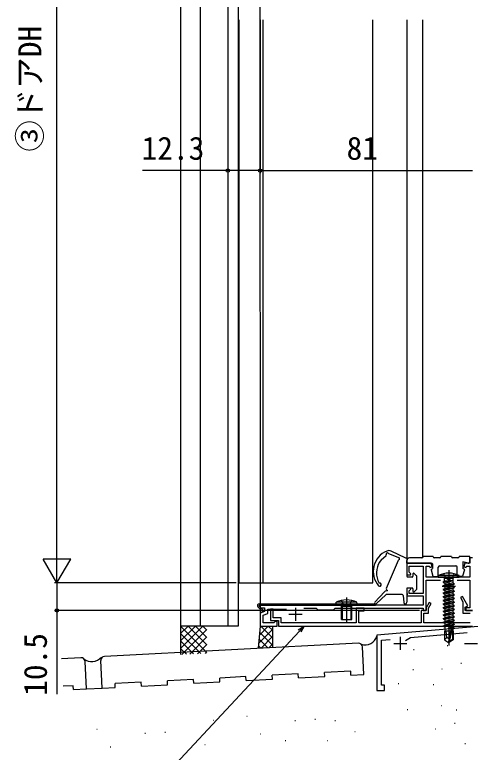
# Model space of a CAD drawing. Units: millimetres, scale not verified. Extents: x -525 to 525, y -783 to 779.
# Drawn here: x 90.1 to 263.8, y -247.6 to 33.6 of the extents above; entities that cross this region are included whole.
import ezdxf
from ezdxf.enums import TextEntityAlignment as Align

# ---------------------------------------------------------------- set-up
doc = ezdxf.new("R2010")
doc.units = ezdxf.units.MM
doc.header["$LTSCALE"] = 4
for name, color, linetype in [('0-3_YKK_11', 7, 'Continuous'), ('0-5_YKK_12', 2, 'Continuous'), ('0-6_YKK_13', 4, 'Continuous'), ('0-7_YKK_D', 6, 'Continuous'), ('0-9_YSS_K', 3, 'Continuous'), ('0-A_YSS_KE', 3, 'Continuous')]:
    doc.layers.add(name, color=color, linetype=linetype)
doc.styles.add('ＭＳ ゴシック', font='')
doc.styles.get('ＭＳ ゴシック').set_extended_font_data('MS Gothic')

msp = doc.modelspace()

# ---------------------------------------------------------------- linework, layer by layer
at = {"layer": '0-3_YKK_11'}
for p, q in [((255.644, -181.825), (255.644, -186.825)), ((253.144, -184.325), (258.144, -184.325)), ((197.144, -192.525), (197.144, -197.525)), ((194.644, -195.025), (199.644, -195.025)), ((183.644, -199.525), (184.744, -199.525)), ((237.144, -203.625), (237.144, -208.625)), ((234.644, -206.125), (239.644, -206.125)), ((261.644, -206.125), (266.644, -206.125))]:
    msp.add_line(p, q, dxfattribs=at)
for points in [[(264.644, -173.525), (263.644, -173.525), (263.644, -175.525), (261.743, -175.525), (261.359, -176.959), (262.229, -177.192), (262.354, -176.725), (263.644, -176.725), (263.644, -180.825), (247.044, -180.825), (247.044, -176.725), (248.334, -176.725), (248.459, -177.192), (249.329, -176.959), (248.945, -175.525), (239.644, -175.525), (239.644, -180.025), (241.02, -180.025), (241.18, -179.637), (240.544, -179.001), (240.544, -176.725), (245.844, -176.725), (245.844, -187.025), (240.544, -187.025), (240.544, -186.049), (241.18, -185.413), (241.02, -185.025), (239.644, -185.025), (239.644, -188.025), (245.844, -188.025), (245.844, -191.525), (183.644, -191.525), (183.644, -192.525), (185.344, -192.525)], [(200.377, -192.725), (205.044, -192.725), (205.644, -193.325), (211.644, -193.325), (212.244, -192.725), (245.844, -192.725), (245.844, -193.525), (247.044, -193.525), (247.044, -182.025), (252.411, -182.025)], [(258.877, -182.025), (263.644, -182.025), (263.644, -192.525), (262.144, -192.525), (262.144, -193.525), (264.644, -193.525)], [(264.644, -193.525), (261.844, -193.525), (261.844, -192.325), (262.854, -191.742), (260.823, -188.225), (260.13, -188.625), (261.044, -190.207), (261.044, -194.525), (263.844, -194.525)], [(263.844, -198.325), (246.144, -198.325), (246.144, -194.525), (247.844, -194.525), (247.844, -192.74), (248.892, -190.925), (248.199, -190.525), (247.044, -192.525), (247.044, -193.525), (245.144, -193.525), (245.144, -198.325), (221.344, -198.325), (221.344, -193.725), (223.344, -193.725), (223.344, -192.725), (220.344, -192.725), (220.344, -198.325), (191.644, -198.325), (191.644, -196.325), (188.644, -196.325), (188.644, -193.025), (187.644, -193.025), (187.644, -197.325), (190.644, -197.325), (190.644, -199.525), (264.644, -199.525)], [(267.144, -191.025), (267.144, -192.025), (271.344, -192.025), (271.344, -199.245), (228.144, -203.025), (228.144, -214.025), (228.144, -224.025), (231.144, -224.025), (231.144, -222.025), (229.944, -222.025), (229.944, -204.875), (233.3, -204.582)], [(185.344, -192.525), (185.344, -193.906), (183.644, -194.525), (183.644, -199.525)], [(184.744, -199.525), (190.144, -199.525), (190.144, -197.725), (189.444, -197.725), (189.144, -198.025), (188.844, -198.325), (184.844, -198.325), (184.844, -195.365), (186.544, -194.747), (186.544, -193.025), (193.762, -193.025)], [(239.133, -204.977), (240.98, -203.91), (262.7, -202.009)]]:
    msp.add_lwpolyline(points, dxfattribs=at)
at = {"layer": '0-5_YKK_12'}
for p, q in [((153.344, 56.423), (153.344, -199.525)), ((160.839, 56.423), (160.839, -199.525)), ((171.344, 56.423), (171.344, -199.525)), ((175.344, 56.423), (175.344, -199.525)), ((183.598, 56.423), (183.644, -199.525)), ((239.644, -175.525), (245.644, -175.525)), ((175.544, -183.025), (184.544, -183.025)), ((175.344, -199.525), (153.344, -199.525))]:
    msp.add_line(p, q, dxfattribs=at)
for points in [[(175.544, 31.703), (175.544, -119.241), (175.544, -182.525)], [(239.644, 31.703), (239.644, -119.241), (239.644, -174.268)], [(245.644, 31.703), (245.644, -119.241), (245.644, -173.425)], [(175.544, -13.033), (175.544, -119.241), (175.544, -183.025)]]:
    msp.add_lwpolyline(points, dxfattribs=at)
at = {"layer": '0-6_YKK_13'}
for p, q in [((239.267, -173.563), (233.617, -170.93)), ((229.873, -174.214), (231.683, -172.616)), ((232.613, -171.793), (236.827, -173.428)), ((236.827, -174.064), (236.827, -173.428)), ((239.639, -173.701), (239.644, -175.376)), ((245.344, -173.525), (240.644, -173.525)), ((249.644, -173.025), (245.844, -173.025)), ((252.144, -173.525), (250.144, -173.525)), ((256.644, -173.025), (252.644, -173.025)), ((259.144, -173.525), (257.144, -173.525)), ((263.644, -173.025), (259.644, -173.025)), ((263.644, -175.025), (263.644, -173.025)), ((231.853, -185.08), (236.43, -174.399)), ((239.644, -175.525), (239.644, -174.525)), ((239.944, -175.376), (239.644, -175.376)), ((239.644, -175.525), (249.144, -175.525)), ((239.644, -175.676), (239.644, -180.526)), ((239.944, -175.676), (239.644, -175.676)), ((239.944, -175.376), (239.944, -175.676)), ((249.444, -175.825), (249.444, -177.525)), ((251.644, -180.325), (251.644, -177.025)), ((252.144, -176.525), (258.344, -176.525)), ((258.844, -180.325), (258.844, -177.025)), ((261.044, -175.025), (261.044, -177.525)), ((263.025, -175.511), (261.044, -175.025)), ((241.944, -179.626), (241.944, -180.526)), ((243.356, -180.314), (242.456, -179.414)), ((248.858, -178.115), (249.578, -180.415)), ((249.003, -177.76), (249.444, -177.525)), ((255.644, -178.17), (255.644, -206.862)), ((257.644, -179.514), (256.789, -181.228)), ((261.63, -178.115), (260.91, -180.415)), ((261.485, -177.76), (261.044, -177.525)), ((241.644, -180.826), (239.944, -180.826)), ((243.444, -185.326), (243.444, -180.526)), ((249.864, -180.625), (251.344, -180.625)), ((251.644, -180.825), (251.722, -180.172)), ((251.644, -180.825), (259.644, -180.825)), ((259.566, -180.172), (251.722, -180.172)), ((253.544, -182.675), (257.144, -182.075)), ((257.144, -182.175), (253.544, -182.775)), ((253.544, -182.675), (253.544, -182.775)), ((253.544, -182.675), (253.544, -182.775)), ((253.544, -182.775), (254.094, -183.093)), ((257.144, -182.075), (253.969, -182.369)), ((254.094, -183.093), (257.144, -182.175)), ((256.789, -181.228), (255.644, -181.837)), ((257.144, -182.075), (257.144, -182.175)), ((257.719, -180.825), (257.319, -181.225)), ((257.319, -183.029), (257.319, -181.225)), ((260.624, -180.625), (259.144, -180.625)), ((259.644, -180.825), (259.566, -180.172)), ((239.644, -185.326), (239.644, -187.026)), ((241.644, -185.026), (239.944, -185.026)), ((241.944, -185.326), (241.944, -186.226)), ((243.356, -185.538), (242.456, -186.438)), ((253.544, -184.075), (257.744, -183.375)), ((253.544, -184.075), (254.094, -183.758)), ((253.544, -184.075), (253.544, -184.175)), ((253.544, -185.475), (257.744, -184.775)), ((257.744, -184.875), (253.544, -185.575)), ((253.544, -185.475), (254.094, -185.158)), ((253.544, -185.475), (253.544, -185.575)), ((253.544, -185.575), (254.094, -185.893)), ((257.319, -183.029), (254.094, -183.758)), ((254.094, -183.093), (254.094, -183.758)), ((257.194, -183.793), (254.094, -184.493)), ((257.194, -184.458), (254.094, -185.158)), ((257.194, -184.458), (254.094, -185.158)), ((254.094, -184.493), (254.094, -185.158)), ((255.644, -185.543), (254.094, -185.893)), ((257.194, -185.193), (255.644, -185.543)), ((257.744, -183.475), (257.194, -183.793)), ((257.194, -183.793), (257.194, -184.458)), ((257.744, -184.775), (257.194, -184.458)), ((257.744, -184.875), (257.194, -185.193)), ((257.194, -185.193), (257.194, -185.858)), ((257.319, -183.029), (257.744, -183.375)), ((257.744, -183.375), (257.744, -183.475)), ((257.744, -184.775), (257.744, -184.875)), ((231.087, -186.445), (227.451, -190.353)), ((231.557, -187.607), (228.017, -190.918)), ((237.873, -187.526), (231.762, -187.526)), ((232.25, -186.126), (231.819, -186.126)), ((232.194, -186.126), (231.819, -186.126)), ((232.25, -186.126), (232.25, -185.907)), ((238.171, -187.795), (238.447, -190.487)), ((239.644, -187.626), (239.644, -190.426)), ((253.544, -186.875), (257.744, -186.175)), ((257.744, -186.275), (253.544, -186.975)), ((253.544, -186.875), (254.094, -186.558)), ((253.544, -186.875), (253.544, -186.975)), ((253.544, -186.975), (254.094, -187.293)), ((253.544, -188.275), (257.744, -187.575)), ((253.544, -188.275), (254.094, -187.958)), ((253.544, -188.275), (253.544, -188.375)), ((257.194, -185.858), (254.094, -186.558)), ((254.094, -185.893), (254.094, -186.558)), ((255.644, -186.943), (254.094, -187.293)), ((257.194, -187.258), (254.094, -187.958)), ((254.094, -187.293), (254.094, -187.958)), ((255.644, -188.343), (254.094, -188.693)), ((257.194, -186.593), (255.644, -186.943)), ((257.194, -187.993), (255.644, -188.343)), ((257.744, -186.175), (257.194, -185.858)), ((257.744, -187.575), (257.194, -187.258)), ((257.744, -187.675), (257.194, -187.993)), ((257.194, -187.993), (257.194, -188.658)), ((257.744, -186.175), (257.744, -186.275)), ((257.744, -187.575), (257.744, -187.675)), ((183.342, -191.025), (227.642, -191.025)), ((212.644, -191.025), (212.7, -190.382)), ((212.644, -191.025), (220.644, -191.025)), ((220.588, -190.382), (212.7, -190.382)), ((214.644, -189.738), (215.499, -191.468)), ((215.023, -192.025), (214.912, -191.199)), ((216.644, -188.6), (216.644, -198.025)), ((218.644, -189.738), (217.789, -191.468)), ((218.265, -192.025), (218.376, -191.199)), ((220.644, -191.025), (220.588, -190.382)), ((227.642, -191.025), (227.642, -191.525)), ((253.544, -189.675), (257.744, -188.975)), ((257.744, -189.075), (253.544, -189.775)), ((253.544, -189.675), (254.094, -189.358)), ((253.544, -189.675), (253.544, -189.775)), ((253.544, -189.775), (254.094, -190.093)), ((253.544, -191.075), (257.744, -190.375)), ((253.544, -191.075), (254.094, -190.758)), ((253.544, -191.075), (253.544, -191.175)), ((257.194, -188.658), (254.094, -189.358)), ((254.094, -188.693), (254.094, -189.358)), ((255.644, -189.743), (254.094, -190.093)), ((257.194, -190.058), (254.094, -190.758)), ((254.094, -190.093), (254.094, -190.758)), ((255.644, -191.143), (254.094, -191.493)), ((257.194, -189.393), (255.644, -189.743)), ((257.744, -188.975), (257.194, -188.658)), ((257.744, -189.075), (257.194, -189.393)), ((257.194, -189.393), (257.194, -190.058)), ((257.744, -190.375), (257.194, -190.058)), ((257.194, -190.793), (257.194, -191.458)), ((257.744, -188.975), (257.744, -189.075)), ((257.744, -190.375), (257.744, -190.475)), ((184.552, -193.925), (182.847, -192.22)), ((183.251, -191.525), (183.137, -191.802)), ((184.906, -193.572), (183.137, -191.802)), ((183.251, -191.525), (227.642, -191.525)), ((184.552, -193.925), (184.906, -193.572)), ((214.644, -192.025), (214.903, -191.292)), ((214.644, -197.025), (214.644, -192.025)), ((218.644, -192.025), (214.644, -192.025)), ((215.023, -192.025), (215.023, -197.025)), ((215.499, -191.468), (216.644, -192.077)), ((217.789, -191.468), (216.644, -192.077)), ((218.265, -192.025), (218.265, -197.025)), ((218.644, -192.025), (218.385, -191.292)), ((253.544, -192.475), (257.744, -191.775)), ((257.744, -191.875), (253.544, -192.575)), ((253.544, -192.475), (254.094, -192.158)), ((253.544, -192.475), (253.544, -192.575)), ((253.544, -192.575), (254.094, -192.893)), ((253.544, -193.875), (257.744, -193.175)), ((257.744, -193.275), (253.544, -193.975)), ((253.544, -193.875), (254.094, -193.558)), ((253.544, -193.875), (253.544, -193.975)), ((253.544, -193.975), (253.964, -194.218)), ((257.194, -193.593), (253.964, -194.218)), ((257.194, -191.458), (254.094, -192.158)), ((254.094, -191.493), (254.094, -192.158)), ((255.644, -192.543), (254.094, -192.893)), ((257.194, -192.858), (254.094, -193.558)), ((254.094, -192.893), (254.094, -193.558)), ((257.194, -192.193), (255.644, -192.543)), ((257.744, -191.775), (257.194, -191.458)), ((257.744, -193.175), (257.194, -192.858)), ((257.744, -193.275), (257.194, -193.593)), ((257.194, -193.593), (257.194, -194.258)), ((257.744, -191.775), (257.744, -191.875)), ((257.744, -193.175), (257.744, -193.275)), ((253.544, -195.275), (257.744, -194.575)), ((257.744, -194.675), (253.544, -195.375)), ((253.544, -195.275), (254.094, -194.958)), ((253.544, -196.675), (257.744, -195.975)), ((257.744, -196.075), (253.544, -196.775)), ((253.544, -196.675), (254.094, -196.358)), ((257.194, -194.993), (253.964, -195.618)), ((257.194, -196.393), (253.964, -197.018)), ((254.094, -194.192), (254.094, -194.958)), ((257.194, -194.258), (254.094, -194.958)), ((254.094, -195.592), (254.094, -196.358)), ((257.194, -195.658), (254.094, -196.358)), ((257.744, -194.575), (257.194, -194.258)), ((257.744, -194.675), (257.194, -194.993)), ((257.194, -194.993), (257.194, -195.658)), ((257.744, -195.975), (257.194, -195.658)), ((257.744, -196.075), (257.194, -196.393)), ((257.194, -196.393), (257.194, -197.058)), ((257.744, -194.575), (257.744, -194.675)), ((257.744, -195.975), (257.744, -196.075)), ((253.544, -198.075), (257.744, -197.375)), ((257.744, -197.475), (253.544, -198.175)), ((253.544, -198.075), (254.094, -197.758)), ((253.544, -199.475), (257.744, -198.775)), ((257.744, -198.875), (253.544, -199.575)), ((253.544, -199.475), (254.094, -199.158)), ((257.194, -197.793), (253.964, -198.418)), ((257.194, -199.193), (253.964, -199.818)), ((254.094, -196.992), (254.094, -197.758)), ((257.194, -197.058), (254.094, -197.758)), ((254.094, -198.392), (254.094, -199.158)), ((257.194, -198.458), (254.094, -199.158)), ((257.744, -197.375), (257.194, -197.058)), ((257.744, -197.475), (257.194, -197.793)), ((257.194, -197.793), (257.194, -198.458)), ((257.744, -198.775), (257.194, -198.458)), ((257.744, -198.875), (257.194, -199.193)), ((257.194, -199.193), (257.194, -199.858)), ((257.744, -197.375), (257.744, -197.475)), ((257.744, -198.775), (257.744, -198.875)), ((253.944, -201.425), (253.944, -204.78)), ((256.302, -201.425), (253.944, -201.425)), ((254.094, -199.792), (254.094, -201.425)), ((254.944, -203.925), (254.694, -201.425)), ((255.344, -200.426), (256.603, -200.216)), ((256.552, -200.325), (255.344, -200.526)), ((256.539, -200.382), (255.344, -200.526)), ((255.344, -200.426), (255.344, -200.526)), ((256.553, -200.318), (255.644, -204.319)), ((256.987, -200.215), (255.794, -205.463)), ((256.927, -200.163), (257.544, -200.06)), ((257.044, -200.373), (257.044, -204.62)), ((257.344, -201.425), (257.044, -201.425)), ((257.324, -201.425), (257.324, -200.287)), ((257.344, -201.425), (257.344, -204.78)), ((254.944, -203.925), (253.944, -204.78)), ((253.944, -204.78), (255.494, -205.825)), ((255.644, -204.426), (254.944, -203.925)), ((255.644, -204.319), (255.494, -205.825)), ((255.644, -204.319), (255.644, -205.825)), ((257.044, -204.62), (255.794, -205.463)), ((257.344, -204.78), (255.794, -205.825)), ((257.344, -204.78), (257.044, -204.62)), ((255.494, -205.825), (255.794, -205.825)), ((255.794, -205.463), (255.794, -205.825))]:
    msp.add_line(p, q, dxfattribs=at)
for points in [[(184.644, 31.703), (184.644, -119.241), (184.644, -183.025), (226.644, -183.025), (226.644, -119.241), (226.644, 31.703)], [(253.644, -179.514), (254.499, -181.228), (255.644, -181.837)], [(253.544, -182.675), (253.969, -182.369), (253.969, -181.225)], [(253.569, -180.825), (253.969, -181.225), (257.319, -181.225)], [(257.744, -183.475), (253.544, -184.175), (254.094, -184.493)], [(257.744, -187.675), (253.544, -188.375), (254.094, -188.693)], [(257.744, -186.275), (257.194, -186.593), (257.194, -187.258)], [(257.744, -190.475), (253.544, -191.175), (254.094, -191.493)], [(257.744, -190.475), (257.194, -190.793), (255.644, -191.143)], [(214.644, -197.025), (218.644, -197.025), (218.644, -192.025)], [(257.744, -191.875), (257.194, -192.193), (257.194, -192.858)], [(253.544, -195.275), (253.544, -195.375), (253.964, -195.618)], [(253.544, -196.675), (253.544, -196.775), (253.964, -197.018)], [(253.544, -198.075), (253.544, -198.175), (253.964, -198.418)], [(253.544, -199.475), (253.544, -199.575), (253.964, -199.818)], [(257.544, -200.06), (257.194, -199.858), (255.344, -200.426)], [(257.544, -200.06), (257.544, -200.16), (257.01, -200.249)], [(257.544, -200.16), (257.324, -200.287), (257.044, -200.321)]]:
    msp.add_lwpolyline(points, dxfattribs=at)
for centre, radius, start, end in [((235.283, -178.678), 8.444, 112.92748, 220.39738), ((232.772, -172.743), 2, 65.01584, 112.92748), ((235.932, -179.252), 7.881, 140.25352, 201.26553), ((231.484, -172.391), 0.3, 311.4363, 19.41199), ((232.239, -172.125), 0.5, 41.62373, 181.41199), ((232.239, -172.125), 0.5, 59.62373, 199.41199), ((236.977, -174.645), 0.6, 104.47751, 155.84269), ((239.375, -173.843), 0.3, 28.22039, 111.03964), ((240.644, -174.525), 1, 90, 180), ((245.344, -173.025), 0.5, 270, 0), ((250.144, -173.025), 0.5, 180, 270), ((252.144, -173.025), 0.5, 270, 0), ((257.144, -173.025), 0.5, 180, 270), ((259.144, -173.025), 0.5, 270, 0), ((249.144, -175.825), 0.3, 0, 90), ((252.144, -177.025), 0.5, 90, 180), ((258.344, -177.025), 0.5, 0, 90), ((263.144, -175.025), 0.5, 256.22585, 0), ((242.244, -179.626), 0.3, 45, 180), ((249.144, -178.025), 0.3, 118.07249, 197.39159), ((255.644, -188.825), 9.5, 65.61796, 114.38204), ((261.344, -178.025), 0.3, 342.60841, 61.92751), ((236.054, -179.238), 8, 201.04739, 209.59641), ((239.944, -180.526), 0.3, 180, 270), ((241.644, -180.526), 0.3, 270, 0), ((243.144, -180.526), 0.3, 0, 45), ((249.864, -180.325), 0.3, 197.39159, 270), ((251.344, -180.325), 0.3, 270, 0), ((259.144, -180.325), 0.3, 180, 270), ((260.624, -180.325), 0.3, 270, 342.60841), ((229.301, -183.753), 0.6, 221.49169, 109.81496), ((232.4, -185.326), 0.6, 155.84269, 255.52249), ((239.944, -185.326), 0.3, 90, 180), ((241.644, -185.326), 0.3, 0, 90), ((243.144, -185.326), 0.3, 315, 0), ((231.819, -187.126), 1, 90, 137.06734), ((231.762, -187.826), 0.3, 90, 133.08541), ((237.873, -187.826), 0.3, 5.84484, 90), ((239.644, -187.326), 0.3, 270, 90), ((242.244, -186.226), 0.3, 180, 315), ((183.342, -191.725), 0.7, 90, 225.00044), ((216.644, -199.025), 9.5, 65.47227, 114.52773), ((214.714, -191.225), 0.2, 340.57815, 90), ((218.574, -191.225), 0.2, 90, 199.42185), ((227.744, -190.626), 0.4, 137.06734, 313.08541), ((239.044, -190.426), 0.6, 185.84484, 0), ((256.795, -200.373), 0.248, 0, 167.19096)]:
    msp.add_arc(centre, radius, start, end, dxfattribs=at)
at = {"layer": '0-7_YKK_D'}
for p, q in [((106.156, -172.525), (106.156, 202.475)), ((171.344, 32.53), (171.344, -26.828)), ((183.644, 31.703), (183.644, -26.828)), ((183.644, 30.703), (183.644, -26.828)), ((183.644, -25.828), (264.644, -25.828)), ((106.156, -183.025), (106.156, -164.839)), ((106.156, -183.025), (100.906, -173.932)), ((111.406, -173.932), (100.906, -173.932)), ((106.156, -183.025), (111.406, -173.932)), ((174.544, -183.025), (105.156, -183.025)), ((174.544, -183.025), (105.156, -183.025)), ((244.444, -193.525), (105.156, -193.525))]:
    msp.add_line(p, q, dxfattribs=at)
for points in [[(183.644, -25.828), (171.344, -25.828), (138.794, -25.828)], [(106.156, -183.025), (106.156, -193.525), (106.156, -225.475)], [(200.445, -199.525), (198.707, -201.391), (123.521, -282.093)], [(198.207, -200.925), (200.445, -199.525), (199.207, -201.857)]]:
    msp.add_lwpolyline(points, dxfattribs=at)
for centre in [(171.344, -25.828), (183.644, -25.828), (183.644, -25.828), (106.156, -193.525)]:
    msp.add_circle(centre, 0.637, dxfattribs=at)
at = {"layer": '0-9_YSS_K'}
for p, q in [((153.344, -199.525), (153.344, -210.403)), ((153.344, -202.354), (156.173, -199.525)), ((153.344, -205.182), (159.001, -199.525)), ((153.344, -208.01), (161.83, -199.525)), ((163.344, -209.525), (153.344, -199.525)), ((163.344, -206.697), (156.173, -199.525)), ((163.344, -203.868), (159.001, -199.525)), ((163.344, -201.04), (161.83, -199.525)), ((183.644, -199.528), (182.951, -207.901)), ((183.362, -202.932), (186.769, -199.525)), ((183.617, -199.849), (183.941, -199.525)), ((188.297, -203.874), (183.948, -199.525)), ((188.327, -201.076), (186.776, -199.525)), ((188.344, -199.525), (188.344, -207.615)), ((160.993, -210.002), (153.344, -202.354)), ((153.804, -210.379), (163.344, -200.839)), ((183.107, -206.016), (188.33, -200.793)), ((188.266, -206.672), (183.451, -201.857)), ((158.306, -210.143), (153.344, -205.182)), ((156.789, -210.223), (163.344, -203.667)), ((186.455, -207.689), (183.235, -204.469)), ((184.123, -207.828), (188.299, -203.652)), ((155.618, -210.284), (153.344, -208.01)), ((159.774, -210.066), (163.344, -206.496)), ((183.786, -207.848), (183.019, -207.081)), ((187.13, -207.649), (188.268, -206.512)), ((255.068, -206.934), (255.268, -206.934)), ((162.759, -209.91), (163.344, -209.324)), ((242.197, -208.452), (242.397, -208.452)), ((260.251, -213.647), (260.451, -213.647)), ((241.96, -216.117), (242.16, -216.117)), ((252.946, -215.83), (253.146, -215.83)), ((178.257, -218.789), (168.271, -219.313)), ((168.35, -220.811), (168.271, -219.313)), ((178.336, -220.287), (178.257, -218.789)), ((198.23, -217.743), (188.244, -218.266)), ((188.322, -219.764), (188.244, -218.266)), ((198.309, -219.241), (198.23, -217.743)), ((218.203, -216.696), (208.216, -217.219)), ((218.281, -218.194), (218.203, -216.696)), ((218.281, -218.194), (223.272, -217.932)), ((128.404, -222.904), (128.326, -221.406)), ((138.391, -222.381), (148.377, -221.857)), ((148.377, -221.857), (148.299, -220.359)), ((158.363, -221.334), (168.35, -220.811)), ((178.336, -220.287), (188.322, -219.764)), ((236.364, -221.443), (236.565, -221.443)), ((249.729, -221.841), (249.929, -221.841)), ((112.348, -222.243), (108.479, -222.446)), ((112.426, -223.741), (112.348, -222.243)), ((112.426, -223.741), (117.42, -223.48)), ((117.42, -223.48), (123.411, -223.166)), ((123.411, -223.166), (128.404, -222.904)), ((252.676, -229.826), (252.876, -229.826)), ((239.804, -231.344), (240.004, -231.344)), ((258.491, -231.387), (258.691, -231.387)), ((165.693, -235.44), (165.893, -235.44)), ((178.565, -233.921), (178.765, -233.921)), ((196.928, -235.483), (197.128, -235.483)), ((204.543, -235.021), (204.743, -235.021)), ((212.158, -235.483), (212.358, -235.483)), ((121.332, -238.825), (121.532, -238.825)), ((250.554, -238.722), (250.754, -238.722)), ((257.859, -236.539), (258.059, -236.539)), ((139.696, -240.386), (139.896, -240.386)), ((147.311, -239.925), (147.511, -239.925)), ((183.748, -240.635), (183.948, -240.635)), ((219.773, -239.752), (219.973, -239.752)), ((162.541, -244.655), (162.741, -244.655)), ((193.236, -243.104), (193.436, -243.104)), ((209.351, -243.098), (209.551, -243.098)), ((261.751, -244.335), (261.951, -244.335)), ((126.515, -245.538), (126.715, -245.538))]:
    msp.add_line(p, q, dxfattribs=at)
for points in [[(198.309, -219.241), (208.295, -218.717), (208.216, -217.219)], [(138.391, -222.381), (138.312, -220.883), (128.326, -221.406)], [(158.363, -221.334), (158.285, -219.836), (148.299, -220.359)]]:
    msp.add_lwpolyline(points, dxfattribs=at)
for centre, radius, start, end in [((223.816, -202.249), 4.454, 249.11986, 346.34925), ((119.443, -208.161), 4.881, 231.0665, 318.93976)]:
    msp.add_arc(centre, radius, start, end, dxfattribs=at)
at = {"layer": '0-A_YSS_KE'}
for p, q in [((221.146, -206.027), (124.281, -211.104)), ((223.272, -217.932), (222.723, -207.447)), ((115.294, -211.575), (107.93, -211.961)), ((117.42, -223.48), (116.87, -212.994)), ((123.411, -223.166), (122.862, -212.68))]:
    msp.add_line(p, q, dxfattribs=at)
for centre, start, end in [((221.225, -207.525), 3, 93), ((115.372, -213.073), 3, 93), ((124.36, -212.602), 93, 183)]:
    msp.add_arc(centre, 1.5, start, end, dxfattribs=at)

# ---------------------------------------------------------------- texts
at = {"layer": '0-7_YKK_D', "style": 'ＭＳ ゴシック'}
for s, p in [('③ドアDH', (102.842, -18.605)), ('10.5', (104.956, -226.116))]:
    msp.add_text(s, height=8.798, rotation=90, dxfattribs=at).set_placement(p, align=Align.BOTTOM_LEFT)
for s, p in [('12.3', (138.453, -24.328)), ('81', (216.644, -24.328))]:
    msp.add_text(s, height=8.798, dxfattribs=at).set_placement(p, align=Align.BOTTOM_LEFT)

doc.saveas('drawing.dxf')
